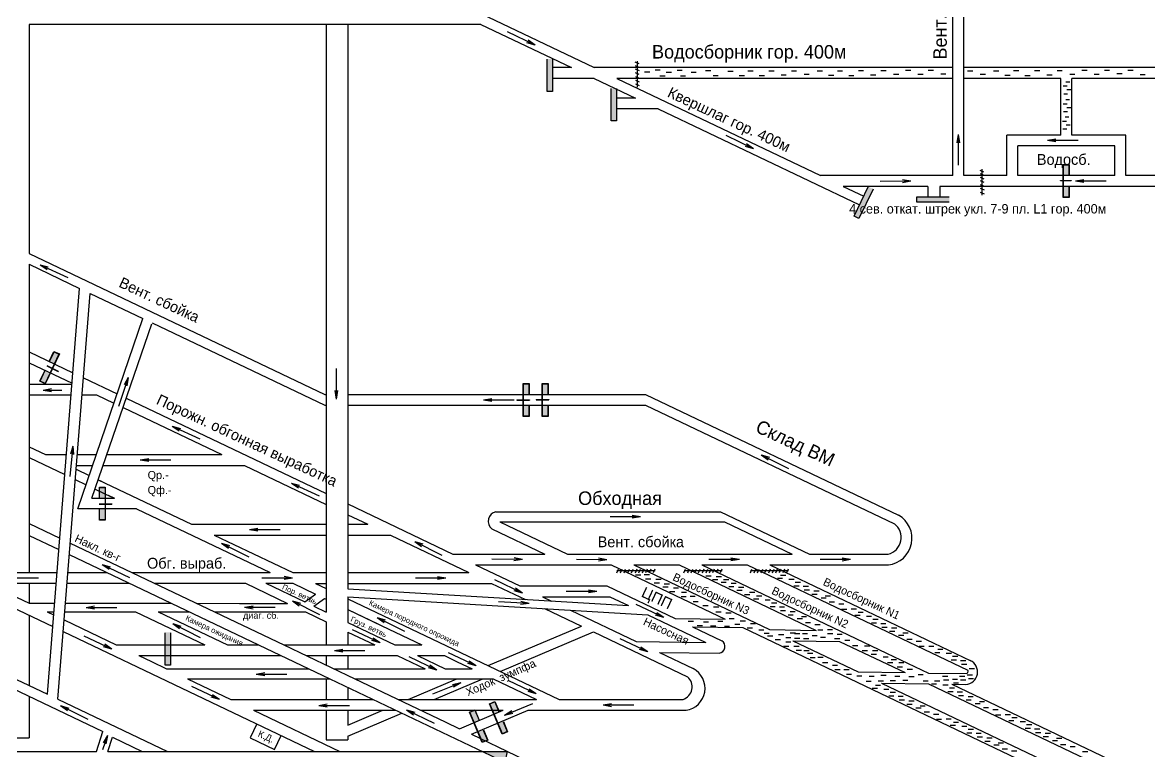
# Model space of a CAD drawing. Header units: millimetres. Extents: x -1543 to 290, y -901 to 459.
# Drawn here: x -547 to -129.8, y -192.3 to 77.6 of the extents above; entities that cross this region are included whole.
import ezdxf

# ---------------------------------------------------------------- set-up
doc = ezdxf.new("R2010")
doc.units = ezdxf.units.MM
for name, color, linetype in [('Двери', 7, 'Continuous'), ('Перемычки', 7, 'Continuous'), ('Струя', 7, 'Continuous')]:
    doc.layers.add(name, color=color, linetype=linetype)

msp = doc.modelspace()

# ---------------------------------------------------------------- hatches: boundary and pattern name
h = msp.add_hatch(color=256)
h.paths.add_polyline_path([(-158.74, 19.08), (-161.66, 19.08), (-161.66, 18.91), (-158.74, 18.91)])
h.paths.add_polyline_path([(-161.76, 19.08), (-162.7, 19.08), (-162.7, 18.91), (-161.76, 18.91)])
msp.add_hatch(color=256).paths.add_polyline_path([(-367.56, -192.29), (-376.85, -192.29), (-368.46, -196.29)])
at = {"layer": 'Двери'}
h = msp.add_hatch(color=256, dxfattribs=at)
h.paths.add_polyline_path([(-159.56, 20.86), (-159.56, 24.96), (-161.76, 24.96), (-161.76, 20.86), (-161.66, 20.86), (-161.66, 24.86), (-159.66, 24.86), (-159.66, 20.86)])
h.paths.add_polyline_path([(-161.66, 16.86), (-161.66, 20.86), (-161.76, 20.86), (-161.76, 16.86)])
h.paths.add_polyline_path([(-159.56, 12.76), (-159.56, 16.86), (-159.66, 16.86), (-159.66, 12.86), (-161.66, 12.86), (-161.66, 16.86), (-161.76, 16.86), (-161.76, 12.76)])
h = msp.add_hatch(color=3, dxfattribs=at)
h.paths.add_polyline_path([(-159.66, 24.86), (-161.66, 24.86), (-161.66, 20.86), (-159.66, 20.86)])
h.paths.add_polyline_path([(-161.66, 12.86), (-159.66, 12.86), (-159.66, 16.86), (-161.66, 16.86)])
h = msp.add_hatch(color=256, dxfattribs=at)
h.paths.add_polyline_path([(-538.8, -51.51), (-540.56, -55.22), (-538.57, -56.16), (-536.81, -52.46), (-536.9, -52.41), (-538.62, -56.03), (-540.43, -55.17), (-538.71, -51.56)])
h.paths.add_polyline_path([(-535.19, -48.8), (-536.9, -52.41), (-536.81, -52.46), (-535.1, -48.84)])
h.paths.add_polyline_path([(-535.33, -44.2), (-537.09, -47.9), (-537, -47.94), (-535.28, -44.33), (-533.47, -45.19), (-535.19, -48.8), (-535.1, -48.84), (-533.34, -45.14)])
h = msp.add_hatch(color=3, dxfattribs=at)
h.paths.add_polyline_path([(-540.43, -55.17), (-538.62, -56.03), (-536.9, -52.41), (-538.71, -51.56)])
h.paths.add_polyline_path([(-533.47, -45.19), (-535.28, -44.33), (-537, -47.94), (-535.19, -48.8)])
h = msp.add_hatch(color=256, dxfattribs=at)
h.paths.add_polyline_path([(-537.95, -49.47), (-538.01, -49.6), (-536.02, -50.54), (-535.96, -50.41)])
h.paths.add_polyline_path([(-535.87, -50.46), (-535.93, -50.59), (-533.79, -51.6), (-533.73, -51.47)])
h = msp.add_hatch(color=256, dxfattribs=at)
h.paths.add_polyline_path([(-359.41, -60.15), (-359.41, -56.05), (-361.61, -56.05), (-361.61, -60.15), (-361.51, -60.15), (-361.51, -56.15), (-359.51, -56.15), (-359.51, -60.15)])
h.paths.add_polyline_path([(-361.51, -64.15), (-361.51, -60.15), (-361.61, -60.15), (-361.61, -64.15)])
h.paths.add_polyline_path([(-359.41, -68.25), (-359.41, -64.15), (-359.51, -64.15), (-359.51, -68.15), (-361.51, -68.15), (-361.51, -64.15), (-361.61, -64.15), (-361.61, -68.25)])
h = msp.add_hatch(color=3, dxfattribs=at)
h.paths.add_polyline_path([(-359.51, -56.15), (-361.51, -56.15), (-361.51, -60.15), (-359.51, -60.15)])
h.paths.add_polyline_path([(-361.51, -68.15), (-359.51, -68.15), (-359.51, -64.15), (-361.51, -64.15)])
h = msp.add_hatch(color=256, dxfattribs=at)
h.paths.add_polyline_path([(-352.39, -60.15), (-352.39, -56.05), (-354.59, -56.05), (-354.59, -60.15), (-354.49, -60.15), (-354.49, -56.15), (-352.49, -56.15), (-352.49, -60.15)])
h.paths.add_polyline_path([(-354.49, -64.15), (-354.49, -60.15), (-354.59, -60.15), (-354.59, -64.15)])
h.paths.add_polyline_path([(-352.39, -68.25), (-352.39, -64.15), (-352.49, -64.15), (-352.49, -68.15), (-354.49, -68.15), (-354.49, -64.15), (-354.59, -64.15), (-354.59, -68.25)])
h = msp.add_hatch(color=3, dxfattribs=at)
h.paths.add_polyline_path([(-352.49, -56.15), (-354.49, -56.15), (-354.49, -60.15), (-352.49, -60.15)])
h.paths.add_polyline_path([(-354.49, -68.15), (-352.49, -68.15), (-352.49, -64.15), (-354.49, -64.15)])
h = msp.add_hatch(color=256, dxfattribs=at)
h.paths.add_polyline_path([(-518.53, -102.55), (-518.53, -106.65), (-516.33, -106.65), (-516.33, -102.55), (-516.43, -102.55), (-516.43, -106.55), (-518.43, -106.55), (-518.43, -102.55)])
h.paths.add_polyline_path([(-516.43, -98.55), (-516.43, -102.55), (-516.33, -102.55), (-516.33, -98.55)])
h.paths.add_polyline_path([(-518.53, -94.45), (-518.53, -98.55), (-518.43, -98.55), (-518.43, -94.55), (-516.43, -94.55), (-516.43, -98.55), (-516.33, -98.55), (-516.33, -94.45)])
h = msp.add_hatch(color=3, dxfattribs=at)
h.paths.add_polyline_path([(-518.43, -106.55), (-516.43, -106.55), (-516.43, -102.55), (-518.43, -102.55)])
h.paths.add_polyline_path([(-516.43, -94.55), (-518.43, -94.55), (-518.43, -98.55), (-516.43, -98.55)])
h = msp.add_hatch(color=256, dxfattribs=at)
h.paths.add_polyline_path([(-492.06, -160.45), (-492.06, -156.35), (-492.16, -156.35), (-492.16, -160.35), (-494.16, -160.35), (-494.16, -156.35), (-494.26, -156.35), (-494.26, -160.45)])
h.paths.add_polyline_path([(-492.16, -156.35), (-492.06, -156.35), (-492.06, -148.25), (-494.26, -148.25), (-494.26, -156.35), (-494.16, -156.35), (-494.16, -148.35), (-492.16, -148.35)])
h = msp.add_hatch(color=3, dxfattribs=at)
h.paths.add_polyline_path([(-494.16, -160.35), (-492.16, -160.35), (-492.16, -156.35), (-494.16, -156.35)])
h.paths.add_polyline_path([(-492.16, -152.35), (-494.16, -152.35), (-494.16, -156.35), (-492.16, -156.35)])
h.paths.add_polyline_path([(-492.16, -152.35), (-492.16, -148.35), (-494.16, -148.35), (-494.16, -152.35)])
h = msp.add_hatch(color=256, dxfattribs=at)
h.paths.add_polyline_path([(-370.52, -177.57), (-372.1, -173.79), (-374.13, -174.64), (-372.54, -178.42), (-372.45, -178.38), (-374, -174.69), (-372.16, -173.92), (-370.61, -177.61)])
h.paths.add_polyline_path([(-370.9, -182.07), (-372.45, -178.38), (-372.54, -178.42), (-371, -182.11)])
h.paths.add_polyline_path([(-367.38, -185.04), (-368.97, -181.26), (-369.06, -181.29), (-367.51, -184.98), (-369.35, -185.76), (-370.9, -182.07), (-371, -182.11), (-369.41, -185.89)])
h = msp.add_hatch(color=3, dxfattribs=at)
h.paths.add_polyline_path([(-372.16, -173.92), (-374, -174.69), (-372.45, -178.38), (-370.61, -177.61)])
h.paths.add_polyline_path([(-369.35, -185.76), (-367.51, -184.98), (-369.06, -181.29), (-370.9, -182.07)])
h = msp.add_hatch(color=256, dxfattribs=at)
h.paths.add_polyline_path([(-377.89, -180.67), (-379.48, -176.89), (-381.51, -177.74), (-379.92, -181.52), (-379.83, -181.48), (-381.38, -177.79), (-379.53, -177.02), (-377.98, -180.71)])
h.paths.add_polyline_path([(-378.28, -185.17), (-379.83, -181.48), (-379.92, -181.52), (-378.37, -185.21)])
h.paths.add_polyline_path([(-374.75, -188.13), (-376.34, -184.35), (-376.43, -184.39), (-374.89, -188.08), (-376.73, -188.86), (-378.28, -185.17), (-378.37, -185.21), (-376.78, -188.99)])
h = msp.add_hatch(color=3, dxfattribs=at)
h.paths.add_polyline_path([(-379.53, -177.02), (-381.38, -177.79), (-379.83, -181.48), (-377.98, -180.71)])
h.paths.add_polyline_path([(-376.73, -188.86), (-374.89, -188.08), (-376.43, -184.39), (-378.28, -185.17)])
at = {"layer": 'Перемычки'}
h = msp.add_hatch(color=256, dxfattribs=at)
h.paths.add_polyline_path([(-350.64, 51.91), (-350.64, 56.01), (-350.74, 56.01), (-350.74, 52.01), (-352.74, 52.01), (-352.74, 56.01), (-352.84, 56.01), (-352.84, 51.91)])
h.paths.add_polyline_path([(-350.74, 56.01), (-350.64, 56.01), (-350.64, 64.11), (-352.84, 64.11), (-352.84, 56.01), (-352.74, 56.01), (-352.74, 64.01), (-350.74, 64.01)])
h = msp.add_hatch(color=3, dxfattribs=at)
h.paths.add_polyline_path([(-352.74, 52.01), (-350.74, 52.01), (-350.74, 56.01), (-352.74, 56.01)])
h.paths.add_polyline_path([(-350.74, 60.01), (-352.74, 60.01), (-352.74, 56.01), (-350.74, 56.01)])
h.paths.add_polyline_path([(-350.74, 60.01), (-350.74, 64.01), (-352.74, 64.01), (-352.74, 60.01)])
h = msp.add_hatch(color=256, dxfattribs=at)
h.paths.add_polyline_path([(-326.96, 41.03), (-326.96, 45.13), (-327.06, 45.13), (-327.06, 41.13), (-329.06, 41.13), (-329.06, 45.13), (-329.16, 45.13), (-329.16, 41.03)])
h.paths.add_polyline_path([(-327.06, 45.13), (-326.96, 45.13), (-326.96, 53.23), (-329.16, 53.23), (-329.16, 45.13), (-329.06, 45.13), (-329.06, 53.13), (-327.06, 53.13)])
h = msp.add_hatch(color=3, dxfattribs=at)
h.paths.add_polyline_path([(-329.06, 41.13), (-327.06, 41.13), (-327.06, 45.13), (-329.06, 45.13)])
h.paths.add_polyline_path([(-327.06, 49.13), (-329.06, 49.13), (-329.06, 45.13), (-327.06, 45.13)])
h.paths.add_polyline_path([(-327.06, 49.13), (-327.06, 53.13), (-329.06, 53.13), (-329.06, 49.13)])
h = msp.add_hatch(color=256, dxfattribs=at)
h.paths.add_polyline_path([(-237.33, 4.91), (-235.53, 8.59), (-235.62, 8.63), (-237.38, 5.04), (-239.17, 5.92), (-237.41, 9.51), (-237.5, 9.56), (-239.31, 5.87)])
h.paths.add_polyline_path([(-235.62, 8.63), (-235.53, 8.59), (-231.96, 15.86), (-233.94, 16.83), (-237.5, 9.56), (-237.41, 9.51), (-233.89, 16.69), (-232.09, 15.81)])
h = msp.add_hatch(color=3, dxfattribs=at)
h.paths.add_polyline_path([(-239.17, 5.92), (-237.38, 5.04), (-235.62, 8.63), (-237.41, 9.51)])
h.paths.add_polyline_path([(-233.86, 12.22), (-235.65, 13.1), (-237.41, 9.51), (-235.62, 8.63)])
h.paths.add_polyline_path([(-233.86, 12.22), (-232.09, 15.81), (-233.89, 16.69), (-235.65, 13.1)])
h = msp.add_hatch(color=256, dxfattribs=at)
h.paths.add_polyline_path([(-216.06, 10.95), (-211.96, 10.94), (-211.96, 11.04), (-215.96, 11.05), (-215.96, 13.05), (-211.96, 13.04), (-211.96, 13.14), (-216.06, 13.15)])
h.paths.add_polyline_path([(-211.96, 11.04), (-211.96, 10.94), (-203.86, 10.93), (-203.86, 13.13), (-211.96, 13.14), (-211.96, 13.04), (-203.96, 13.03), (-203.96, 11.03)])
h = msp.add_hatch(color=3, dxfattribs=at)
h.paths.add_polyline_path([(-215.96, 13.05), (-215.96, 11.05), (-211.96, 11.04), (-211.96, 13.04)])
h.paths.add_polyline_path([(-207.96, 11.04), (-207.96, 13.04), (-211.96, 13.04), (-211.96, 11.04)])
h.paths.add_polyline_path([(-207.96, 11.04), (-203.96, 11.03), (-203.96, 13.03), (-207.96, 13.04)])

# ---------------------------------------------------------------- linework, layer by layer
for p, q in [((-202.56, 20.89), (-202.56, 190.8)), ((-198.56, 20.89), (-198.56, 189.97)), ((-377.34, 80.89), (-335.41, 60.89)), ((-377.34, 76.89), (-544.56, 76.89)), ((-544.56, 76.89), (-544.56, -7.94)), ((-434.56, 76.89), (-434.56, -140.72)), ((-426.56, 76.89), (-426.56, -132.09)), ((-377.34, 76.89), (-343.79, 60.89)), ((-1038.61, 63.75), (-517.19, -184.93)), ((-320.26, 62.96), (-318.86, 62.35)), ((-319.49, 63.31), (-319.49, 53.67)), ((-343.79, 60.89), (-350.67, 60.89)), ((-202.56, 60.89), (-335.41, 60.89)), ((-320.19, 61.69), (-318.79, 61.08)), ((-320.16, 59.07), (-318.77, 58.46)), ((-320.14, 60.41), (-318.75, 59.8)), ((-316.7, 59.35), (-314.77, 59.35)), ((-312.82, 60.1), (-310.89, 60.1)), ((-308.7, 59.14), (-306.77, 59.14)), ((-304.68, 59.91), (-302.75, 59.91)), ((-299.48, 59.14), (-297.56, 59.14)), ((-294.12, 59.81), (-292.19, 59.81)), ((-285.88, 59.61), (-283.95, 59.61)), ((-278.44, 59.66), (-276.52, 59.66)), ((-270.7, 59.7), (-268.77, 59.7)), ((-262.34, 59.7), (-260.42, 59.7)), ((-252.75, 59.69), (-250.82, 59.69)), ((-245.31, 59.74), (-243.38, 59.74)), ((-237.56, 59.78), (-235.64, 59.78)), ((-229.21, 59.78), (-227.28, 59.78)), ((-224.53, 58.47), (-222.6, 58.47)), ((-220.08, 59.94), (-218.15, 59.94)), ((-211.72, 59.94), (-209.8, 59.94)), ((-207.04, 58.62), (-205.12, 58.62)), ((-118.56, 60.89), (-198.56, 60.89)), ((-197.11, 59.72), (-195.19, 59.72)), ((-192.43, 58.41), (-190.51, 58.41)), ((-187.52, 59.7), (-185.59, 59.7)), ((-180.08, 59.75), (-178.16, 59.75)), ((-172.34, 59.8), (-170.41, 59.8)), ((-163.98, 59.8), (-162.06, 59.8)), ((-159.3, 58.48), (-157.38, 58.48)), ((-154.85, 59.96), (-152.92, 59.96)), ((-150.31, 58.41), (-148.39, 58.41)), ((-146.5, 59.96), (-144.57, 59.96)), ((-141.82, 58.64), (-139.89, 58.64)), ((-137.81, 59.89), (-135.89, 59.89)), ((-335.41, 56.89), (-350.74, 56.89)), ((-335.41, 56.89), (-320.12, 49.6)), ((-202.56, 56.89), (-327.02, 56.89)), ((-327.02, 56.89), (-251.54, 20.89)), ((-320.11, 56.26), (-318.71, 55.65)), ((-320.11, 54.86), (-318.71, 54.25)), ((-320.09, 57.6), (-318.7, 56.99)), ((-311, 57.8), (-309.07, 57.8)), ((-303.43, 57.8), (-301.51, 57.8)), ((-291.34, 57.99), (-289.41, 57.99)), ((-281.7, 57.98), (-279.77, 57.98)), ((-274.28, 57.92), (-272.35, 57.92)), ((-266.16, 58.15), (-264.23, 58.15)), ((-257.66, 58.39), (-255.74, 58.39)), ((-248.57, 58.06), (-246.64, 58.06)), ((-241.14, 57.99), (-239.22, 57.99)), ((-233.03, 58.23), (-231.1, 58.23)), ((-215.54, 58.39), (-213.62, 58.39)), ((-162.56, 56.89), (-198.56, 56.89)), ((-183.34, 58.08), (-181.41, 58.08)), ((-175.92, 58.01), (-173.99, 58.01)), ((-167.8, 58.25), (-165.87, 58.25)), ((-162.56, 35.89), (-162.56, 56.89)), ((-160.75, 55.62), (-159.29, 55.62)), ((-122.56, 56.89), (-158.56, 56.89)), ((-158.56, 35.89), (-158.56, 56.89)), ((-133.28, 58.34), (-131.35, 58.34)), ((-161.7, 54.11), (-160.24, 54.11)), ((-161.55, 51.18), (-160.09, 51.18)), ((-160.34, 52.71), (-158.88, 52.71)), ((-320.12, 49.6), (-326.99, 49.6)), ((-161.76, 47.51), (-160.3, 47.51)), ((-160.81, 49.02), (-159.35, 49.02)), ((-160.4, 46.11), (-158.94, 46.11)), ((-311.73, 45.6), (-327.06, 45.6)), ((-311.73, 45.6), (-237.16, 10.03)), ((-161.61, 44.58), (-160.15, 44.58)), ((-161.06, 42.59), (-159.6, 42.59)), ((-162.01, 41.08), (-160.55, 41.08)), ((-161.87, 38.15), (-160.4, 38.15)), ((-160.65, 39.68), (-159.19, 39.68)), ((-182.56, 20.89), (-182.56, 35.89)), ((-162.56, 35.89), (-182.56, 35.89)), ((-138.56, 35.89), (-158.56, 35.89)), ((-138.56, 20.89), (-138.56, 35.89)), ((-178.56, 20.89), (-178.56, 31.89)), ((-142.56, 31.89), (-178.56, 31.89)), ((-142.56, 20.89), (-142.56, 31.89)), ((-202.56, 20.89), (-251.54, 20.89)), ((-182.56, 20.89), (-198.56, 20.89)), ((-192.57, 22.91), (-191.18, 22.3)), ((-192.5, 21.63), (-191.11, 21.02)), ((-191.8, 23.26), (-191.8, 13.61)), ((-142.56, 20.89), (-178.56, 20.89)), ((-122.56, 20.89), (-138.56, 20.89)), ((-243.15, 16.89), (-235.57, 13.28)), ((-211.79, 16.89), (-243.15, 16.89)), ((-211.79, 16.89), (-211.79, 13.04)), ((-111.77, 16.89), (-207.43, 16.89)), ((-207.43, 16.89), (-207.43, 13.04)), ((-192.48, 19.02), (-191.08, 18.41)), ((-192.46, 20.36), (-191.06, 19.75)), ((-192.41, 17.54), (-191.01, 16.93)), ((-192.42, 16.2), (-191.03, 15.59)), ((-192.42, 14.81), (-191.03, 14.2)), ((-544.56, -7.94), (-435.08, -60.15)), ((-544.56, -11.94), (-525.83, -20.87)), ((-544.56, -11.94), (-544.56, -126.06)), ((-537.78, -171.11), (-525.83, -20.87)), ((-533.92, -172.95), (-521.97, -22.71)), ((-521.97, -22.71), (-502.4, -32.04)), ((-526.53, -102.48), (-502.4, -32.04)), ((-820.49, -36.28), (-537.78, -171.11)), ((-521.26, -98.56), (-499.13, -33.95)), ((-498.98, -33.68), (-435.08, -64.15)), ((-544.56, -44.4), (-528.32, -52.15)), ((-544.56, -48.4), (-528.63, -56)), ((-524.45, -53.99), (-511.96, -59.95)), ((-544.56, -56.31), (-528.65, -56.32)), ((-544.56, -60.31), (-528.97, -60.32)), ((-524.96, -60.32), (-519.57, -60.32)), ((-519.57, -60.32), (-513.14, -63.38)), ((-508.59, -61.56), (-434.56, -96.86)), ((-435.08, -60.15), (-434.56, -60.15)), ((-426.56, -60.15), (-316.3, -60.15)), ((-316.3, -60.15), (-222.69, -104.8)), ((-509.76, -65), (-473.24, -82.42)), ((-435.08, -64.15), (-434.56, -64.15)), ((-426.56, -64.15), (-316.3, -64.15)), ((-316.3, -64.15), (-224.24, -108.06)), ((-544.56, -79.49), (-538.44, -82.41)), ((-538.44, -82.41), (-530.73, -82.41)), ((-526.71, -82.41), (-519.66, -82.41)), ((-515.73, -82.41), (-473.24, -82.42)), ((-515.73, -82.41), (-515.22, -82.41)), ((-544.56, -83.49), (-531.32, -89.81)), ((-527.03, -86.41), (-521.03, -86.41)), ((-517.1, -86.41), (-464.85, -86.42)), ((-517.1, -86.41), (-516.24, -86.41)), ((-464.85, -86.42), (-434.56, -100.86)), ((-527.45, -91.65), (-523.47, -93.55)), ((-527.14, -87.8), (-522.3, -90.11)), ((-518.92, -91.72), (-484.37, -108.2)), ((-518.92, -91.72), (-517.73, -92.29)), ((-520.1, -95.16), (-514.13, -98)), ((-442.34, -93.15), (-434.56, -96.86)), ((-521.26, -98.56), (-512.97, -98.56)), ((-515.22, -97.48), (-512.97, -98.56)), ((-504.75, -102.48), (-526.53, -102.48)), ((-504.75, -102.48), (-455.29, -126.06)), ((-426.56, -100.68), (-387.64, -119.24)), ((-371.77, -103.56), (-288.55, -103.57)), ((-288.55, -103.57), (-255.65, -119.26)), ((-544.56, -107.88), (-533.18, -113.3)), ((-484.37, -108.2), (-434.56, -108.2)), ((-426.56, -104.68), (-419.16, -108.21)), ((-426.56, -108.2), (-419.16, -108.21)), ((-370.32, -107.3), (-287.15, -107.31)), ((-370.32, -107.3), (-345.27, -119.24)), ((-287.15, -107.31), (-262.1, -119.26)), ((-613.15, -109.17), (-535.79, -146.06)), ((-544.56, -112.31), (-533.52, -117.57)), ((-475.98, -112.2), (-434.56, -112.2)), ((-475.98, -112.2), (-446.9, -126.06)), ((-426.56, -112.2), (-410.77, -112.21)), ((-410.77, -112.21), (-381.71, -126.07)), ((-373.3, -109.88), (-353.66, -119.24)), ((-529.32, -115.15), (-450.28, -152.84)), ((-529.66, -119.42), (-459.58, -152.84)), ((-387.64, -119.24), (-376.74, -119.24)), ((-387.64, -119.24), (-353.66, -119.24)), ((-345.27, -119.24), (-262.1, -119.26)), ((-345.27, -119.24), (-295.08, -119.25)), ((-255.65, -119.26), (-226.51, -119.26)), ((-379.25, -123.24), (-329.09, -123.25)), ((-379.25, -123.24), (-366.6, -123.24)), ((-379.25, -123.24), (-362.87, -131.05)), ((-333.05, -123.25), (-329.09, -123.25)), ((-329.09, -123.25), (-286.88, -143.38)), ((-326.49, -124.94), (-327.1, -126.33)), ((-325.1, -124.94), (-325.71, -126.33)), ((-323.83, -124.94), (-324.43, -126.33)), ((-322.43, -124.94), (-323.04, -126.33)), ((-321.09, -124.95), (-321.7, -126.35)), ((-320.7, -123.25), (-270.49, -147.2)), ((-320.7, -123.25), (-303.93, -123.25)), ((-319.62, -124.88), (-320.23, -126.28)), ((-318.28, -124.9), (-318.89, -126.3)), ((-317, -124.86), (-317.61, -126.25)), ((-315.73, -124.79), (-316.34, -126.18)), ((-314.35, -124.8), (-314.96, -126.2)), ((-312.96, -124.8), (-313.57, -126.2)), ((-303.93, -123.25), (-253.14, -147.47)), ((-301.66, -124.94), (-302.27, -126.33)), ((-300.26, -124.94), (-300.87, -126.33)), ((-298.99, -124.94), (-299.6, -126.33)), ((-297.6, -124.94), (-298.21, -126.33)), ((-296.26, -124.95), (-296.87, -126.35)), ((-295.54, -123.25), (-227.14, -155.87)), ((-295.54, -123.25), (-278.76, -123.25)), ((-294.79, -124.88), (-295.4, -126.28)), ((-293.45, -124.9), (-294.06, -126.3)), ((-292.17, -124.86), (-292.78, -126.25)), ((-290.9, -124.79), (-291.51, -126.18)), ((-289.52, -124.8), (-290.13, -126.2)), ((-288.13, -124.8), (-288.74, -126.2)), ((-278.76, -123.25), (-197.09, -162.2)), ((-277.06, -124.94), (-277.67, -126.33)), ((-275.67, -124.94), (-276.27, -126.33)), ((-274.39, -124.94), (-275, -126.33)), ((-273, -124.94), (-273.61, -126.33)), ((-271.66, -124.95), (-272.27, -126.35)), ((-270.19, -124.88), (-270.8, -126.28)), ((-270.37, -123.25), (-195.96, -158.74)), ((-270.37, -123.25), (-226.42, -123.26)), ((-268.85, -124.9), (-269.46, -126.3)), ((-267.57, -124.86), (-268.18, -126.25)), ((-266.3, -124.79), (-266.91, -126.18)), ((-264.92, -124.8), (-265.53, -126.2)), ((-263.53, -124.8), (-264.14, -126.2)), ((-568.44, -126.06), (-534.2, -126.06)), ((-530.19, -126.06), (-515.72, -126.06)), ((-506.43, -126.06), (-455.29, -126.06)), ((-446.9, -126.06), (-434.56, -126.07)), ((-426.56, -126.07), (-381.71, -126.07)), ((-312.82, -125.47), (-326.91, -125.48)), ((-320.06, -126.98), (-318.14, -126.98)), ((-316.8, -126.85), (-314.88, -126.85)), ((-316.32, -128.44), (-314.39, -128.44)), ((-312.51, -128.58), (-310.59, -128.58)), ((-287.99, -125.47), (-302.08, -125.48)), ((-293.99, -127.28), (-292.06, -127.28)), ((-291.55, -128.59), (-289.62, -128.59)), ((-290.14, -127.48), (-288.21, -127.48)), ((-287.44, -128.7), (-285.51, -128.7)), ((-263.39, -125.47), (-277.48, -125.48)), ((-267.55, -128.13), (-265.62, -128.13)), ((-266.4, -126.99), (-264.47, -126.99)), ((-263.29, -128.47), (-261.37, -128.47)), ((-560.05, -130.06), (-534.52, -130.06)), ((-560.05, -130.06), (-544.51, -137.47)), ((-544.56, -130.06), (-544.56, -137.44)), ((-530.5, -130.06), (-507.34, -130.06)), ((-498.04, -130.06), (-464.37, -130.06)), ((-464.37, -130.06), (-448.83, -137.48)), ((-456.9, -130.06), (-442.52, -136.92)), ((-456.9, -130.06), (-446.9, -130.06)), ((-446.9, -130.06), (-438.51, -134.07)), ((-438.51, -130.07), (-434.56, -131.95)), ((-438.51, -130.07), (-434.56, -130.07)), ((-426.56, -130.07), (-373.32, -130.07)), ((-426.56, -132.09), (-322.64, -138.33)), ((-373.32, -130.07), (-360.8, -136.04)), ((-362.87, -131.05), (-330.63, -131.05)), ((-330.63, -131.05), (-305.41, -143.08)), ((-313.12, -129.93), (-311.2, -129.93)), ((-309.95, -131.42), (-308.02, -131.42)), ((-309.41, -130.2), (-307.48, -130.2)), ((-307.45, -133.11), (-305.52, -133.11)), ((-306.03, -131.69), (-304.1, -131.69)), ((-303.06, -133.31), (-301.13, -133.31)), ((-288.38, -129.64), (-286.46, -129.64)), ((-285.55, -131.19), (-283.62, -131.19)), ((-284.67, -130.05), (-282.74, -130.05)), ((-282.51, -132.61), (-280.58, -132.61)), ((-281.9, -131.46), (-279.97, -131.46)), ((-277.84, -133.35), (-275.92, -133.35)), ((-261.45, -130.94), (-259.52, -130.94)), ((-260.91, -129.59), (-258.98, -129.59)), ((-258, -131.14), (-256.07, -131.14)), ((-257.6, -132.49), (-255.67, -132.49)), ((-254.02, -132.83), (-252.09, -132.83)), ((-544.51, -137.47), (-535.11, -137.47)), ((-531.09, -137.47), (-491.79, -137.47)), ((-482.5, -137.47), (-466.59, -137.48)), ((-466.59, -137.48), (-448.83, -137.48)), ((-442.52, -136.92), (-438.51, -134.07)), ((-439.19, -138.51), (-435.18, -135.66)), ((-435.18, -135.66), (-434.56, -135.95)), ((-426.56, -135.05), (-315.55, -141.71)), ((-426.56, -135.05), (-426.56, -144.53)), ((-426.56, -135.77), (-348.34, -173.07)), ((-354.48, -135.05), (-351.21, -136.61)), ((-354.48, -135.05), (-329.5, -135.05)), ((-329.5, -135.05), (-322.64, -138.33)), ((-303.19, -134.93), (-301.27, -134.93)), ((-299.88, -134.86), (-297.96, -134.86)), ((-298.73, -136.75), (-296.81, -136.75)), ((-279.67, -134.23), (-277.74, -134.23)), ((-276.36, -135.78), (-274.43, -135.78)), ((-275.21, -134.64), (-273.28, -134.64)), ((-272.1, -136.12), (-270.18, -136.12)), ((-269.71, -137.24), (-267.79, -137.24)), ((-254.76, -134.04), (-252.83, -134.04)), ((-251.38, -135.46), (-249.45, -135.46)), ((-249.83, -134.65), (-247.9, -134.65)), ((-248.34, -136.94), (-246.41, -136.94)), ((-537.86, -140.64), (-535.36, -140.64)), ((-537.86, -140.64), (-535.45, -141.79)), ((-531.35, -140.64), (-505.1, -140.64)), ((-505.1, -140.64), (-479.52, -152.84)), ((-496.71, -140.64), (-471.13, -152.84)), ((-496.71, -140.64), (-485.15, -140.64)), ((-475.86, -140.64), (-442.19, -140.64)), ((-442.19, -140.64), (-434.56, -144.28)), ((-439.19, -138.51), (-434.56, -140.72)), ((-426.56, -139.77), (-413.93, -145.79)), ((-426.56, -139.77), (-415.45, -145.07)), ((-353.72, -139.42), (-340.11, -145.91)), ((-344.13, -139.99), (-319.85, -151.57)), ((-315.55, -141.71), (-294.01, -151.98)), ((-295.08, -138.31), (-293.15, -138.31)), ((-291.16, -138.71), (-289.23, -138.71)), ((-290.28, -140.67), (-288.35, -140.67)), ((-286.56, -140.94), (-284.64, -140.94)), ((-270.26, -138.59), (-268.33, -138.59)), ((-266.81, -138.79), (-264.88, -138.79)), ((-266.4, -140.14), (-264.48, -140.14)), ((-263.57, -141.69), (-261.64, -141.69)), ((-262.82, -140.48), (-260.9, -140.48)), ((-244.83, -137.69), (-242.9, -137.69)), ((-243.81, -139.58), (-241.89, -139.58)), ((-240.23, -139.51), (-238.31, -139.51)), ((-237.68, -140.75), (-235.75, -140.75)), ((-544.56, -141.88), (-544.56, -167.88)), ((-531.58, -143.63), (-512.29, -152.84)), ((-434.56, -144.28), (-434.56, -152.84)), ((-426.56, -144.53), (-409.14, -152.84)), ((-413.93, -145.79), (-399.14, -152.84)), ((-374.62, -160.54), (-340.11, -145.91)), ((-305.41, -143.08), (-286.88, -143.38)), ((-300.55, -144.11), (-298.62, -144.11)), ((-297.24, -145.73), (-295.31, -145.73)), ((-294.94, -144.38), (-293.01, -144.38)), ((-292.24, -145.8), (-290.31, -145.8)), ((-289.6, -144.11), (-287.68, -144.11)), ((-287.17, -145.94), (-285.25, -145.94)), ((-285.42, -143.03), (-283.49, -143.03)), ((-283.32, -145.19), (-281.39, -145.19)), ((-281.29, -143.98), (-279.37, -143.98)), ((-277.51, -144.99), (-275.59, -144.99)), ((-260.19, -143.11), (-258.26, -143.11)), ((-258.64, -142.3), (-256.71, -142.3)), ((-257.15, -144.59), (-255.22, -144.59)), ((-253.64, -145.34), (-251.71, -145.34)), ((-238.83, -141.89), (-236.9, -141.89)), ((-234.57, -142.23), (-232.64, -142.23)), ((-232.72, -144.7), (-230.8, -144.7)), ((-232.18, -143.35), (-230.26, -143.35)), ((-229.28, -144.9), (-227.35, -144.9)), ((-531.92, -147.9), (-438.85, -192.29)), ((-426.56, -148.1), (-416.61, -152.84)), ((-426.56, -148.1), (-426.56, -152.49)), ((-370.11, -162.69), (-335.6, -148.06)), ((-335.6, -148.06), (-300.78, -164.66)), ((-298.9, -146.19), (-288.05, -151.37)), ((-298.9, -146.19), (-280.37, -146.48)), ((-280.37, -146.48), (-132.82, -216.86)), ((-278.73, -146.54), (-276.8, -146.54)), ((-274.44, -147.29), (-272.52, -147.29)), ((-272.48, -148.51), (-270.56, -148.51)), ((-271.2, -149.52), (-269.27, -149.52)), ((-270.49, -147.2), (-253.14, -147.47)), ((-267.08, -148.98), (-265.15, -148.98)), ((-264.45, -150.06), (-262.52, -150.06)), ((-262.76, -148.37), (-260.83, -148.37)), ((-261.2, -148.65), (-259.28, -148.65)), ((-258.3, -148.65), (-256.37, -148.65)), ((-254.72, -149.39), (-252.79, -149.39)), ((-252.62, -147.23), (-250.7, -147.23)), ((-251.61, -149.99), (-249.68, -149.99)), ((-249.04, -147.16), (-247.12, -147.16)), ((-248.98, -148.58), (-247.05, -148.58)), ((-245.46, -148.91), (-243.54, -148.91)), ((-228.87, -146.25), (-226.95, -146.25)), ((-226.04, -147.8), (-224.11, -147.8)), ((-225.29, -146.59), (-223.37, -146.59)), ((-222.66, -149.22), (-220.73, -149.22)), ((-221.1, -148.41), (-219.18, -148.41)), ((-512.29, -152.84), (-479.52, -152.84)), ((-471.13, -152.84), (-459.58, -152.84)), ((-459.58, -152.84), (-433.2, -165.42)), ((-450.28, -152.84), (-416.61, -152.84)), ((-450.28, -152.84), (-447.73, -152.84)), ((-450.28, -152.84), (-423.91, -165.42)), ((-426.56, -152.49), (-426.56, -152.84)), ((-409.14, -152.84), (-399.14, -152.84)), ((-319.85, -151.57), (-294.01, -151.98)), ((-268.3, -150.87), (-266.37, -150.87)), ((-265.27, -153.29), (-263.34, -153.29)), ((-264.45, -151.68), (-262.52, -151.68)), ((-261.84, -151.32), (-244.49, -151.6)), ((-261.84, -151.32), (-237.63, -162.87)), ((-261.42, -153.29), (-259.49, -153.29)), ((-261.2, -150.4), (-259.28, -150.4)), ((-257.83, -150.47), (-255.9, -150.47)), ((-246.41, -150.47), (-244.48, -150.47)), ((-244.49, -151.6), (-220.28, -163.14)), ((-242.61, -151.08), (-240.68, -151.08)), ((-239.72, -153.12), (-237.79, -153.12)), ((-235.29, -153.21), (-233.36, -153.21)), ((-219.62, -150.7), (-217.69, -150.7)), ((-216.11, -151.45), (-214.18, -151.45)), ((-215.09, -153.34), (-213.17, -153.34)), ((-211.51, -153.27), (-209.59, -153.27)), ((-503.9, -156.84), (-471.13, -156.84)), ((-503.9, -156.84), (-499.23, -159.06)), ((-471.13, -156.84), (-451.19, -156.84)), ((-441.89, -156.84), (-408.23, -156.84)), ((-441.89, -156.84), (-439.34, -156.84)), ((-434.56, -156.84), (-434.56, -160.34)), ((-426.56, -156.84), (-426.56, -161.74)), ((-408.23, -156.84), (-397.95, -161.74)), ((-400.76, -156.84), (-390.48, -161.74)), ((-400.76, -156.84), (-390.75, -156.84)), ((-390.75, -156.84), (-386.09, -159.07)), ((-311.18, -155.7), (-289.04, -155.96)), ((-311.18, -155.7), (-298.7, -161.66)), ((-260.53, -154.83), (-258.6, -154.83)), ((-257.74, -154.95), (-255.81, -154.95)), ((-256.34, -155.89), (-254.41, -155.89)), ((-255.42, -157.57), (-253.49, -157.57)), ((-252.52, -157.42), (-250.59, -157.42)), ((-236.14, -154.91), (-234.21, -154.91)), ((-232.82, -156.35), (-230.89, -156.35)), ((-232.31, -154.91), (-230.38, -154.91)), ((-228.39, -157.29), (-226.47, -157.29)), ((-227.14, -155.87), (-211.6, -163.28)), ((-225.41, -158.31), (-223.49, -158.31)), ((-209.3, -155.64), (-207.38, -155.64)), ((-208.15, -154.49), (-206.23, -154.49)), ((-205.05, -155.98), (-203.12, -155.98)), ((-203.2, -158.44), (-201.27, -158.44)), ((-202.66, -157.09), (-200.73, -157.09)), ((-499.23, -159.06), (-493.62, -161.74)), ((-493.62, -161.74), (-460.86, -161.74)), ((-460.86, -161.74), (-440.91, -161.74)), ((-441.89, -161.74), (-440.91, -161.74)), ((-431.62, -161.74), (-397.95, -161.74)), ((-390.48, -161.74), (-380.48, -161.75)), ((-386.09, -159.07), (-380.48, -161.75)), ((-250.84, -159.4), (-248.91, -159.4)), ((-247.17, -160.32), (-245.24, -160.32)), ((-246.25, -162), (-244.32, -162)), ((-242.89, -162), (-240.96, -162)), ((-226.78, -159.42), (-224.85, -159.42)), ((-223.2, -160.95), (-221.28, -160.95)), ((-222.61, -159.42), (-220.68, -159.42)), ((-219.46, -161.88), (-217.53, -161.88)), ((-199.75, -158.64), (-197.83, -158.64)), ((-199.35, -159.99), (-197.42, -159.99)), ((-196.51, -161.55), (-194.59, -161.55)), ((-485.91, -165.42), (-439.34, -165.42)), ((-485.91, -165.42), (-469.88, -173.06)), ((-441.89, -165.42), (-433.2, -165.42)), ((-434.56, -165.42), (-434.56, -173.07)), ((-433.2, -165.42), (-368.46, -196.29)), ((-423.91, -165.42), (-390.47, -181.37)), ((-423.91, -165.42), (-372.77, -165.42)), ((-404.18, -173.07), (-386.14, -165.42)), ((-394.6, -173.07), (-376.56, -165.42)), ((-372.77, -165.42), (-356.73, -173.07)), ((-241.97, -163.68), (-240.04, -163.68)), ((-238.17, -164.34), (-236.25, -164.34)), ((-237.63, -162.87), (-220.28, -163.14)), ((-234.71, -166.31), (-232.78, -166.31)), ((-233.57, -164.4), (-231.65, -164.4)), ((-230.23, -166.13), (-228.3, -166.13)), ((-229.21, -164.1), (-227.29, -164.1)), ((-225.75, -166.07), (-223.82, -166.07)), ((-224.07, -164.4), (-222.15, -164.4)), ((-221.16, -165.94), (-219.23, -165.94)), ((-218.86, -164.52), (-216.93, -164.52)), ((-215.46, -163.84), (-213.53, -163.84)), ((-213.58, -166.14), (-211.66, -166.14)), ((-211.6, -163.28), (-197.71, -163.5)), ((-209.35, -166.13), (-207.43, -166.13)), ((-206.4, -164.48), (-204.47, -164.48)), ((-205.99, -165.83), (-204.07, -165.83)), ((-202.77, -165.53), (-200.84, -165.53)), ((-200.12, -164.42), (-198.2, -164.42)), ((-199.72, -165.77), (-197.79, -165.77)), ((-197.23, -163.93), (-195.31, -163.93)), ((-196.83, -165.28), (-194.9, -165.28)), ((-426.56, -168.58), (-426.56, -173.07)), ((-232.42, -168.89), (-230.49, -168.89)), ((-231.27, -167.75), (-229.34, -167.75)), ((-228.98, -166.99), (-211.63, -167.27)), ((-228.98, -166.99), (-124.43, -216.86)), ((-228.16, -169.23), (-226.24, -169.23)), ((-225.77, -170.35), (-223.85, -170.35)), ((-211.63, -167.27), (-107.65, -216.86)), ((-210.5, -167.28), (-208.58, -167.28)), ((-206.25, -167.62), (-204.32, -167.62)), ((-204.4, -170.08), (-202.47, -170.08)), ((-203.86, -168.73), (-201.93, -168.73)), ((-202.95, -167.41), (-197.76, -167.49)), ((-202.95, -167.41), (-99.27, -216.86)), ((-202.36, -166.88), (-200.44, -166.88)), ((-200.95, -170.28), (-199.03, -170.28)), ((-544.56, -171.88), (-544.56, -187.31)), ((-533.92, -172.95), (-493.36, -192.29)), ((-469.88, -173.06), (-417.16, -173.07)), ((-407.87, -173.07), (-356.73, -173.07)), ((-379.45, -173.07), (-379.45, -173.07)), ((-348.34, -173.07), (-302.48, -173.07)), ((-226.31, -171.7), (-224.39, -171.7)), ((-222.87, -171.9), (-220.94, -171.9)), ((-222.46, -173.25), (-220.54, -173.25)), ((-219.63, -174.8), (-217.7, -174.8)), ((-218.88, -173.59), (-216.96, -173.59)), ((-200.55, -171.63), (-198.62, -171.63)), ((-197.71, -173.19), (-195.78, -173.19)), ((-196.97, -171.97), (-195.04, -171.97)), ((-194.33, -174.6), (-192.41, -174.6)), ((-192.78, -173.79), (-190.85, -173.79)), ((-461.49, -177.06), (-408.78, -177.07)), ((-461.49, -177.06), (-429.56, -192.29)), ((-434.56, -177.07), (-434.56, -188.04)), ((-426.56, -177.07), (-426.56, -182.55)), ((-426.56, -182.55), (-413.62, -177.07)), ((-426.56, -186.62), (-406.54, -178.13)), ((-399.48, -177.07), (-390.47, -177.07)), ((-390.47, -177.07), (-369.03, -177.07)), ((-385.15, -183.9), (-369.03, -177.07)), ((-380.81, -185.97), (-359.81, -177.07)), ((-359.81, -177.07), (-301.31, -177.07)), ((-216.25, -176.22), (-214.32, -176.22)), ((-214.7, -175.41), (-212.77, -175.41)), ((-213.21, -177.7), (-211.28, -177.7)), ((-209.7, -178.45), (-207.77, -178.45)), ((-191.29, -176.09), (-189.37, -176.09)), ((-187.78, -176.83), (-185.85, -176.83)), ((-186.77, -178.72), (-184.84, -178.72)), ((-183.19, -178.65), (-181.26, -178.65)), ((-460.24, -182.09), (-462.7, -187.3)), ((-390.47, -181.37), (-385.15, -183.9)), ((-208.68, -180.34), (-206.76, -180.34)), ((-205.1, -180.27), (-203.18, -180.27)), ((-203.54, -182.56), (-201.62, -182.56)), ((-202.39, -181.41), (-200.47, -181.41)), ((-199.29, -182.9), (-197.36, -182.9)), ((-181.91, -180.9), (-179.98, -180.9)), ((-180.76, -179.75), (-178.83, -179.75)), ((-177.65, -181.24), (-175.72, -181.24)), ((-175.26, -182.35), (-173.34, -182.35)), ((-552.56, -187.31), (-544.56, -187.31)), ((-519.62, -192.29), (-517.19, -184.93)), ((-515.4, -192.29), (-513.67, -187.04)), ((-513.67, -187.04), (-502.66, -192.29)), ((-462.7, -187.3), (-453.69, -191.55)), ((-453.69, -191.55), (-451.25, -186.38)), ((-426.56, -186.62), (-426.56, -188.04)), ((-380.81, -185.97), (-343.8, -203.63)), ((-197.44, -185.36), (-195.51, -185.36)), ((-196.9, -184.01), (-194.97, -184.01)), ((-193.99, -185.57), (-192.07, -185.57)), ((-193.59, -186.92), (-191.66, -186.92)), ((-190.01, -187.25), (-188.08, -187.25)), ((-175.8, -183.7), (-173.88, -183.7)), ((-172.36, -183.9), (-170.43, -183.9)), ((-171.95, -185.25), (-170.03, -185.25)), ((-169.12, -186.8), (-167.19, -186.8)), ((-168.37, -185.59), (-166.45, -185.59)), ((-164.18, -187.41), (-162.26, -187.41)), ((-434.56, -188.04), (-434.56, -188.04)), ((-434.56, -188.04), (-426.56, -188.04)), ((-190.75, -188.47), (-188.83, -188.47)), ((-187.37, -189.89), (-185.45, -189.89)), ((-185.82, -189.08), (-183.89, -189.08)), ((-184.33, -191.37), (-182.41, -191.37)), ((-165.74, -188.22), (-163.81, -188.22)), ((-162.7, -189.71), (-160.77, -189.71)), ((-159.19, -190.45), (-157.26, -190.45)), ((-713.9, -192.29), (-519.62, -192.29)), ((-679.61, -192.29), (-531.76, -192.29)), ((-515.4, -192.29), (-367.56, -192.29)), ((-367.56, -192.29), (-368.46, -196.29)), ((-180.82, -192.11), (-178.9, -192.11)), ((-154.59, -192.27), (-152.67, -192.27))]:
    msp.add_line(p, q)
msp.add_lwpolyline([(-162.7, 19.08), (-158.74, 19.08), (-158.74, 18.91), (-162.7, 18.91)], close=True)
for centre, radius, start, end in [((-370.95, -107.1), 3.64, 102.9257, 229.8042), ((-228.04, -113.12), 6.33, 284.0329, 53.0522), ((-227.62, -113.41), 9.92, 276.9744, 60.1655), ((-289.5, -153.46), 2.55, 280.4086, 55.1796), ((-302.57, -168.93), 8.24, 278.7768, 62.0091), ((-198.04, -162.87), 4.62, 273.3997, 65.6596), ((-197.7, -162.71), 0.791, 269.0903, 39.9148), ((-304.04, -168.38), 4.95, 288.4962, 48.7743)]:
    msp.add_arc(centre, radius, start, end)
at = {"layer": 'Двери'}
for p, q in [((-538.01, -49.6), (-533.79, -51.6)), ((-537.95, -49.47), (-533.73, -51.47)), ((-533.73, -51.47), (-533.79, -51.6)), ((-363.93, -62.09), (-359.25, -62.09)), ((-363.93, -62.09), (-363.93, -62.23)), ((-363.93, -62.23), (-359.25, -62.23)), ((-359.25, -62.09), (-359.25, -62.23)), ((-356.79, -62.02), (-356.79, -62.17)), ((-356.79, -62.02), (-352.11, -62.02)), ((-356.78, -62.17), (-352.11, -62.17)), ((-352.11, -62.02), (-352.11, -62.17)), ((-528.17, -100.67), (-528.17, -100.81)), ((-518.64, -100.67), (-513.96, -100.67)), ((-518.64, -100.81), (-513.96, -100.81)), ((-513.96, -100.67), (-513.96, -100.81))]:
    msp.add_line(p, q, dxfattribs=at)
for points in [[(-159.56, 16.86), (-159.56, 12.76), (-161.76, 12.76), (-161.76, 24.96), (-159.56, 24.96), (-159.56, 20.86)], [(-159.66, 16.86), (-159.66, 12.86), (-161.66, 12.86), (-161.66, 24.86), (-159.66, 24.86), (-159.66, 20.86)], [(-537.09, -47.9), (-535.33, -44.2), (-533.34, -45.14), (-538.57, -56.16), (-540.56, -55.22), (-538.63, -51.16)], [(-537, -47.94), (-535.28, -44.33), (-533.47, -45.19), (-538.62, -56.03), (-540.43, -55.17), (-538.54, -51.2)], [(-359.41, -64.15), (-359.41, -68.25), (-361.61, -68.25), (-361.61, -56.05), (-359.41, -56.05), (-359.41, -60.15)], [(-359.51, -64.15), (-359.51, -68.15), (-361.51, -68.15), (-361.51, -56.15), (-359.51, -56.15), (-359.51, -60.15)], [(-352.39, -64.15), (-352.39, -68.25), (-354.59, -68.25), (-354.59, -56.05), (-352.39, -56.05), (-352.39, -60.15)], [(-352.49, -64.15), (-352.49, -68.15), (-354.49, -68.15), (-354.49, -56.15), (-352.49, -56.15), (-352.49, -60.15)], [(-518.53, -98.55), (-518.53, -94.45), (-516.33, -94.45), (-516.33, -106.65), (-518.53, -106.65), (-518.53, -102.55)], [(-518.43, -98.55), (-518.43, -94.55), (-516.43, -94.55), (-516.43, -106.55), (-518.43, -106.55), (-518.43, -102.55)], [(-492.16, -148.35), (-492.16, -160.35), (-494.16, -160.35), (-494.16, -148.35)], [(-368.97, -181.26), (-367.38, -185.04), (-369.41, -185.89), (-374.13, -174.64), (-372.1, -173.79), (-370.52, -177.57)], [(-369.06, -181.29), (-367.51, -184.98), (-369.35, -185.76), (-374, -174.69), (-372.16, -173.92), (-370.61, -177.61)], [(-376.34, -184.35), (-374.75, -188.13), (-376.78, -188.99), (-381.51, -177.74), (-379.48, -176.89), (-377.89, -180.67)], [(-376.43, -184.39), (-374.89, -188.08), (-376.73, -188.86), (-381.38, -177.79), (-379.53, -177.02), (-377.98, -180.71)]]:
    msp.add_lwpolyline(points, dxfattribs=at)
at = {"layer": 'Перемычки'}
for points in [[(-350.74, 64.01), (-350.74, 52.01), (-352.74, 52.01), (-352.74, 64.01)], [(-327.06, 53.13), (-327.06, 41.13), (-329.06, 41.13), (-329.06, 53.13)], [(-232.09, 15.81), (-237.38, 5.04), (-239.17, 5.92), (-233.89, 16.69)], [(-203.96, 11.03), (-215.96, 11.05), (-215.96, 13.05), (-203.96, 13.03)]]:
    msp.add_lwpolyline(points, dxfattribs=at)
at = {"layer": 'Струя', "color": 5}
for p, q in [((-357.23, 69.2), (-367.42, 74.1)), ((-357.23, 69.2), (-359.81, 71.02)), ((-357.23, 69.2), (-360.26, 70.08)), ((-276.33, 30.81), (-286.52, 35.71)), ((-200.65, 36.09), (-201.17, 32.98)), ((-200.65, 36.09), (-200.65, 24.78)), ((-200.65, 36.09), (-200.13, 32.98)), ((-276.33, 30.81), (-279.36, 31.69)), ((-276.33, 30.81), (-278.91, 32.63)), ((-218.15, 18.78), (-229.46, 18.75)), ((-218.15, 18.78), (-221.27, 19.29)), ((-218.15, 18.78), (-221.26, 18.25)), ((-540.46, -12.1), (-530.21, -16.86)), ((-540.46, -12.1), (-537.86, -13.88)), ((-540.46, -12.1), (-537.42, -12.93)), ((-507.81, -53.85), (-511.5, -64.54)), ((-507.81, -53.85), (-509.32, -56.63)), ((-507.81, -53.85), (-508.33, -56.97)), ((-376.32, -62.13), (-373.21, -61.61)), ((-376.32, -62.13), (-373.21, -62.65)), ((-376.32, -62.13), (-365.01, -62.13)), ((-528.35, -79.24), (-529.43, -90.49)), ((-528.35, -79.24), (-529.17, -82.29)), ((-528.35, -79.24), (-528.13, -82.39)), ((-517.51, -123.04), (-507.32, -127.94)), ((-517.51, -123.04), (-514.48, -123.92)), ((-517.51, -123.04), (-514.93, -124.86)), ((-532.89, -175.34), (-522.74, -180.34)), ((-532.89, -175.34), (-530.33, -177.19)), ((-532.89, -175.34), (-529.87, -176.25)), ((-404.77, -176.93), (-394.58, -181.83)), ((-404.77, -176.93), (-401.74, -177.81)), ((-404.77, -176.93), (-402.19, -178.75)), ((-515.55, -186.36), (-517.41, -191.7)), ((-515.55, -186.36), (-517.07, -189.13)), ((-515.55, -186.36), (-516.08, -189.47))]:
    msp.add_line(p, q, dxfattribs=at)
at = {"layer": 'Струя', "color": 1}
for p, q in [((-167.51, 34.03), (-164.4, 34.55)), ((-167.51, 34.03), (-156.21, 34.03)), ((-167.51, 34.03), (-164.4, 33.51)), ((-157.15, 18.97), (-154.04, 19.49)), ((-157.15, 18.97), (-145.84, 18.97)), ((-157.15, 18.97), (-154.04, 18.45)), ((-430.75, -61.82), (-430.77, -50.52)), ((-539.38, -58.51), (-536.27, -57.99)), ((-539.38, -58.51), (-532.46, -58.51)), ((-539.38, -58.51), (-536.27, -59.03)), ((-430.75, -61.82), (-431.27, -58.71)), ((-430.75, -61.82), (-430.23, -58.71)), ((-491.53, -71.84), (-481.28, -76.6)), ((-491.53, -71.84), (-488.49, -72.68)), ((-491.53, -71.84), (-488.93, -73.63)), ((-273.48, -82.45), (-263.4, -87.55)), ((-273.48, -82.45), (-270.47, -83.39)), ((-273.48, -82.45), (-270.94, -84.32)), ((-503.37, -84.33), (-500.26, -83.8)), ((-503.37, -84.33), (-492.07, -84.33)), ((-503.37, -84.33), (-500.26, -84.85)), ((-447.44, -92.94), (-437.19, -97.69)), ((-447.44, -92.94), (-444.84, -94.72)), ((-447.44, -92.94), (-444.4, -93.77)), ((-318.17, -105.45), (-329.47, -105.42)), ((-318.17, -105.45), (-321.28, -104.92)), ((-318.17, -105.45), (-321.28, -105.96)), ((-462.94, -110.15), (-459.83, -109.63)), ((-462.94, -110.15), (-451.64, -110.15)), ((-462.94, -110.15), (-459.83, -110.67)), ((-473.31, -115.17), (-463.23, -120.28)), ((-473.31, -115.17), (-470.3, -116.11)), ((-473.31, -115.17), (-470.77, -117.04)), ((-401.79, -114.53), (-398.78, -115.46)), ((-401.79, -114.53), (-399.25, -116.4)), ((-401.79, -114.53), (-391.71, -119.63)), ((-361.92, -121.2), (-365.03, -120.67)), ((-330.65, -121.32), (-333.76, -120.79)), ((-281.61, -121.23), (-284.72, -120.7)), ((-240.44, -121.3), (-243.55, -120.77)), ((-361.92, -121.2), (-373.23, -121.16)), ((-361.92, -121.2), (-365.04, -121.71)), ((-330.65, -121.32), (-341.96, -121.29)), ((-330.65, -121.32), (-333.76, -121.83)), ((-281.61, -121.23), (-292.92, -121.2)), ((-281.61, -121.23), (-284.72, -121.75)), ((-240.44, -121.3), (-251.75, -121.27)), ((-240.44, -121.3), (-243.56, -121.81)), ((-552.42, -128.09), (-541.11, -128.09)), ((-447.01, -128.11), (-458.32, -128.11)), ((-447.01, -128.11), (-450.13, -127.59)), ((-447.01, -128.11), (-450.13, -128.63)), ((-390.22, -128.14), (-401.53, -128.11)), ((-390.22, -128.14), (-393.33, -127.61)), ((-390.22, -128.14), (-393.33, -128.66)), ((-361.89, -133.7), (-372.08, -128.81)), ((-361.89, -133.7), (-364.93, -132.83)), ((-361.89, -133.7), (-364.47, -131.89)), ((-334.38, -133.13), (-345.68, -133.1)), ((-334.38, -133.13), (-337.49, -132.6)), ((-334.38, -133.13), (-337.49, -133.64)), ((-447.09, -136.5), (-444.08, -137.44)), ((-447.09, -136.5), (-437, -141.6)), ((-447.09, -136.5), (-444.55, -138.37)), ((-359.47, -137.51), (-370.75, -136.86)), ((-359.47, -137.51), (-362.6, -137.85)), ((-359.47, -137.51), (-362.54, -136.81)), ((-523.39, -138.96), (-520.28, -138.44)), ((-523.39, -138.96), (-512.08, -138.96)), ((-523.39, -138.96), (-520.28, -139.48)), ((-464.77, -138.93), (-461.65, -138.41)), ((-464.77, -138.93), (-453.46, -138.93)), ((-464.77, -138.93), (-461.65, -139.45)), ((-309.61, -142.77), (-319.8, -137.88)), ((-309.61, -142.77), (-312.19, -140.96)), ((-491.35, -144.98), (-488.33, -145.92)), ((-491.35, -144.98), (-481.26, -150.09)), ((-491.35, -144.98), (-488.8, -146.85)), ((-415.68, -142.7), (-413.14, -144.57)), ((-415.68, -142.7), (-405.6, -147.8)), ((-415.68, -142.7), (-412.67, -143.64)), ((-309.61, -142.77), (-312.64, -141.9)), ((-513.94, -154.44), (-524.17, -149.63)), ((-414.58, -152.13), (-424.77, -147.23)), ((-513.94, -154.44), (-516.98, -153.59)), ((-513.94, -154.44), (-516.54, -152.65)), ((-414.58, -152.13), (-417.61, -151.25)), ((-414.58, -152.13), (-417.16, -150.31)), ((-315.53, -155.49), (-325.72, -150.59)), ((-315.53, -155.49), (-318.11, -153.67)), ((-431.53, -154.95), (-428.42, -154.43)), ((-431.53, -154.95), (-428.42, -155.47)), ((-431.53, -154.95), (-420.23, -154.95)), ((-393.62, -162.18), (-403.81, -157.28)), ((-379.06, -160.66), (-389.25, -155.76)), ((-315.53, -155.49), (-318.56, -154.61)), ((-393.62, -162.18), (-396.65, -161.3)), ((-393.62, -162.18), (-396.2, -160.36)), ((-379.06, -160.66), (-382.09, -159.78)), ((-379.06, -160.66), (-381.64, -158.84)), ((-460.44, -163.66), (-457.33, -163.14)), ((-460.44, -163.66), (-449.13, -163.66)), ((-460.44, -163.66), (-457.33, -164.18)), ((-356.78, -171), (-366.97, -166.11)), ((-474.1, -173.11), (-484.33, -168.3)), ((-384.76, -166.92), (-395.26, -171.11)), ((-384.76, -166.92), (-387.84, -167.59)), ((-384.76, -166.92), (-387.45, -168.56)), ((-356.78, -171), (-359.81, -170.13)), ((-356.78, -171), (-359.36, -169.19)), ((-474.1, -173.11), (-477.14, -172.26)), ((-474.1, -173.11), (-476.69, -171.31)), ((-437.27, -175.25), (-434.16, -174.73)), ((-368.53, -178.82), (-358.08, -174.52)), ((-332, -175.09), (-328.89, -174.57)), ((-332, -175.09), (-320.7, -175.09)), ((-332, -175.09), (-328.89, -175.61)), ((-437.27, -175.25), (-425.97, -175.25)), ((-437.27, -175.25), (-434.16, -175.77)), ((-368.53, -178.82), (-365.86, -177.16)), ((-368.53, -178.82), (-365.46, -178.12))]:
    msp.add_line(p, q, dxfattribs=at)

# ---------------------------------------------------------------- texts
for s, height, rotation, p in [('Вент. ходок уклона 7 пл. L1', 5, 90, (-204.82, 63.86)), ('Квершлаг гор. 400м', 4, 335, (-308.55, 50.24)), ('Вент. сбойка', 4, 335, (-511.64, -20.15)), ('Порожн. обгонная выработка', 4, 335, (-497.77, -63.51)), ('Склад ВМ', 5, 335, (-276.05, -73.81)), ('Водосборник N3', 3, 335, (-306.57, -128.81)), ('Водосборник N1', 3, 335, (-250.91, -130.58)), ('ЦПП', 4, 335, (-318.24, -134.85)), ('Водосборник N2', 3, 335, (-269.96, -133.85)), ('Камера породного опрокида', 2, 335, (-418.93, -138.01)), ('Насосная', 3, 335, (-317.48, -145.29)), ('К.Д.', 2.5, 335.6726, (-460.07, -186.66))]:
    msp.add_text(s, height=height, rotation=rotation).set_placement(p)
for s, height, p in [('Водосборник гор. 400м', 5, (-313.95, 64.24)), ('Водосб.', 4, (-171.47, 24.87)), ('4 сев. откат. штрек укл. 7-9 пл. L1 гор. 400м', 3.5, (-240.98, 6.86)), ('Обходная', 5, (-341.31, -101.04)), ('Обг. выраб.', 4, (-500.88, -124.62)), ('диаг. сб.', 2.5, (-465.33, -143.18))]:
    msp.add_text(s, height=height).set_placement(p)
at = {"color": 7}
for s, height, rotation, p in [('Накл. кв-г', 3, 335, (-527.94, -114.53)), ('Пор. ветвь', 2, 335, (-451.07, -132.1)), ('Камера ожидания', 2, 335, (-486.82, -143.61)), ('Груз. ветвь', 2, 335, (-425.74, -144.03)), ('Ходок  зумпфа', 3, 23.6446, (-382.07, -171.89))]:
    msp.add_text(s, height=height, rotation=rotation, dxfattribs=at).set_placement(p)
msp.add_text('Вент. сбойка', height=4, dxfattribs=at).set_placement((-334.06, -116.69))
at = {"layer": 'Струя', "color": 1}
msp.add_text('Qр.-', height=3, dxfattribs=at).set_placement((-500.66, -91.46))
at = {"layer": 'Струя'}
msp.add_text('Qф.-', height=3, dxfattribs=at).set_placement((-500.66, -97.03))

doc.saveas('drawing.dxf')
